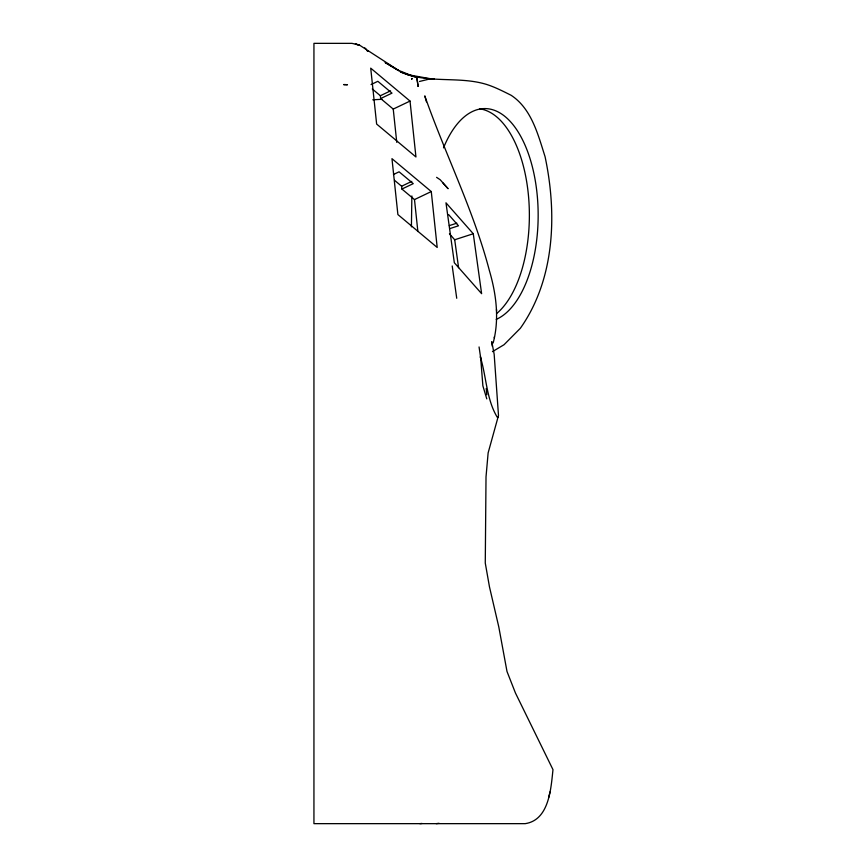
<?xml version="1.0" encoding="UTF-8"?>
<svg xmlns="http://www.w3.org/2000/svg" width="867" height="867" viewBox="0 0 867 867"><rect width="100%" height="100%" fill="white"/><g stroke="black" fill="none" stroke-linecap="round" stroke-linejoin="round"><path stroke-width="1.3" d="M411.413 226.872L411.868 195.964M409.918 75.201L411.901 75.732L397.379 69.891L385.143 62.522L399.156 70.812L359.437 45.073L351.991 43.361L313.941 43.35L313.941 823.65L525.239 823.65C549.201 819.976 550.924 788.634 552.983 769.658L515.464 693.036L507 671.481L498.785 626.895L489.465 586.84L485.271 563.051L486.019 476.839L488.132 452.91L498.492 415.477L494.168 354.31L491.784 341.685L492.293 346.247M493.15 342.974C499.565 319.023 496.206 293.87 489.346 270.439C473.555 210.204 445.345 154.467 424.787 95.879L426.456 101.84M494.212 337.881L494.472 336.624M548.594 797.673L550.079 791.842M486.777 398.863L482.876 385.848L480.676 357.865L479.061 346.952M498.384 416.409L497.821 417.45M492.445 351.644L504.063 344.708L520.341 328.29C555.043 279.163 557.188 213.683 545.05 156.613C538.006 134.591 531.601 108.787 511.129 95.283C503.055 91.263 495.046 87.112 486.43 84.392C458.372 75.797 427.333 84.099 400.283 71.842L416.843 77.694L418.122 86.429L416.843 77.694M371.054 84.554L377.849 81.303L391.992 93.137L380.656 98.545L380.364 95.728L372.279 88.965M380.364 95.728L390.562 90.862M380.656 98.545L393.239 109.079L410.026 101.071L415.943 156.96L376.636 124.057L370.718 68.168L410.026 101.071M393.434 174.505L399.102 171.807L413.245 183.641L401.909 189.049L401.616 186.232L394.539 180.314M401.616 186.232L411.803 181.366M401.909 189.049L414.491 199.573L431.278 191.564L437.196 247.453L397.888 214.561L391.971 158.672L431.278 191.564M419.476 81.476L429.718 78.973L434.334 78.886M497.333 417.363C486.723 400.023 486.42 377.839 480.86 358.667L480.513 356.846M449.301 225.615L456.822 223.187M449.724 228.639L458.491 225.799L448.683 214.669M449.453 233.808L454.698 239.758L473.274 233.754L481.618 293.675L454.33 262.734L445.974 202.813L473.274 233.754M436.242 823.65L439.038 823.303M419.856 823.65L422.034 823.455M372.767 99.792L382.022 99.282M407.653 74.67L429.588 78.572M359.437 45.073L355.351 44.044L358.418 44.824M436.589 177.334L440.198 179.751L448.098 188.703L442.853 182.85M364.693 47.913L365.917 48.747M480.21 356.944L480.806 358.591M454.698 239.758L458.589 267.708M452.216 265.963L456.725 298.27M414.491 199.573L417.872 231.511M393.239 109.079L396.761 142.351M486.224 388.47L486.81 394.81M496.509 309.346L496.574 311.036M479.852 108.852A106.63 53.31 90 0 1 528.642 197.611A106.63 53.31 90 0 1 496.954 313.301M443.525 147.856A106.63 53.31 -90 0 1 530.279 159.409A106.63 53.31 -90 0 1 496.195 319.392M411.738 79.179L412.085 78.474L411.738 79.179M344.914 84.554L343.625 84.608L347.472 84.76L344.914 84.554M367.792 51.066L366.914 50.481L368.258 51.413L367.792 51.066"/></g></svg>
